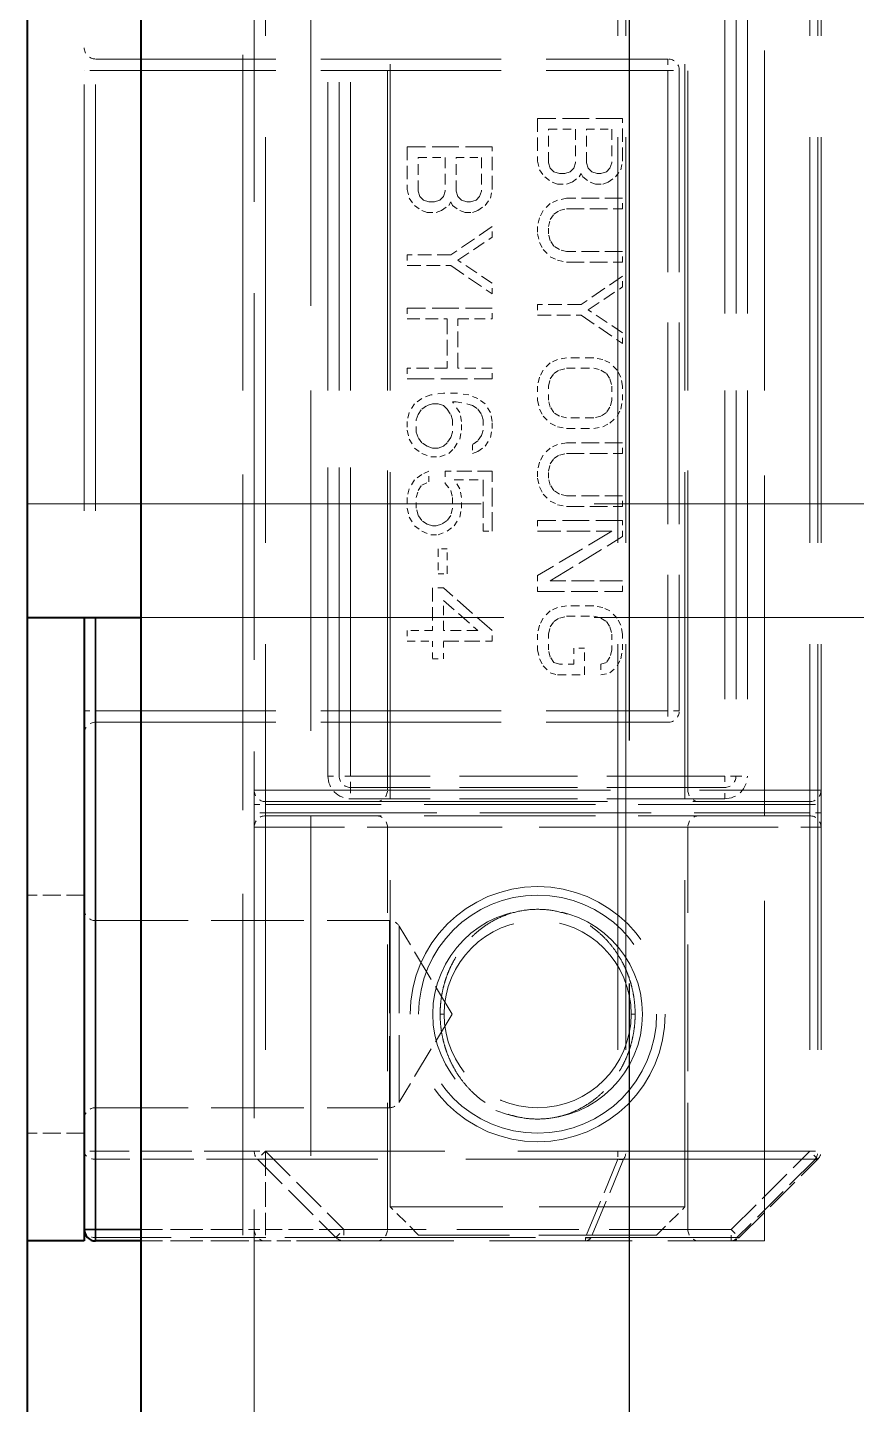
# Model space of a CAD drawing. Header units: millimetres. Extents: x 0 to 2523, y 0 to 1782.
# Drawn here: x 530.71 to 545.34, y 740.18 to 764.47 of the extents above; entities that cross this region are included whole.
import ezdxf

# ---------------------------------------------------------------- set-up
doc = ezdxf.new("R2010")
doc.units = ezdxf.units.MM
doc.header["$LTSCALE"] = 3
for name, pattern in [('CHAIN', [0.3543, 0.2362, -0.0295, 0.0591, -0.0295]), ('DASHED', [0.2067, 0.1654, -0.0413]), ('DOUBLE_DASH_CHAIN', [1.2403, 0.6614, -0.0827, 0.1654, -0.0827, 0.1654, -0.0827])]:
    doc.linetypes.add(name, pattern=pattern)
for name, color, linetype, lineweight in [('가려진 것(ISO)', 2, 'DASHED', 18), ('가려진 좁은 것(ISO)', 2, 'DASHED', 18), ('가시적인 것(ISO)', 3, 'Continuous', 40), ('가시적인 좁은 것(ISO)', 3, 'Continuous', 35), ('단면선(ISO)', 7, 'CHAIN', 25)]:
    doc.layers.add(name, color=color, linetype=linetype, lineweight=lineweight)

# ---------------------------------------------------------------- blocks, each defined once
blk = doc.blocks.new('2dTransSection3')
at = {"layer": '단면선(ISO)', "linetype": 'DOUBLE_DASH_CHAIN', "ltscale": 5.751909}
blk.add_line((180.4422, 326.2504), (180.4422, 222.6141), dxfattribs=at)

msp = doc.modelspace()

# ---------------------------------------------------------------- linework, layer by layer
at = {"layer": '가려진 것(ISO)', "ltscale": 13.035532}
msp.add_line((534.7116, 729.0669), (534.7116, 923.0669), dxfattribs=at)
at = {"layer": '가려진 것(ISO)', "ltscale": 12.094824}
for p, q in [((535.7116, 773.0669), (535.7116, 743.0669)), ((543.7116, 743.0669), (543.7116, 773.0669))]:
    msp.add_line(p, q, dxfattribs=at)
at = {"layer": '가려진 것(ISO)', "ltscale": 15.158845}
msp.add_line((531.7116, 772.8669), (531.7116, 754.0669), dxfattribs=at)
at = {"layer": '가려진 것(ISO)', "ltscale": 11.611019}
for p, q in [((537.1116, 743.6669), (537.1116, 772.4668)), ((542.3116, 743.6669), (542.3116, 772.4668))]:
    msp.add_line(p, q, dxfattribs=at)
at = {"layer": '가려진 것(ISO)', "ltscale": 14.424725}
msp.add_line((544.7116, 771.484), (544.7116, 744.6497), dxfattribs=at)
at = {"layer": '가려진 것(ISO)', "ltscale": 11.369134}
for p, q in [((537.0616, 751.0169), (537.0616, 765.1169)), ((542.3616, 751.0169), (542.3616, 765.1169))]:
    msp.add_line(p, q, dxfattribs=at)
at = {"layer": '가려진 것(ISO)', "ltscale": 10.965973}
for p, q in [((536.2116, 751.2669), (536.2116, 764.8669)), ((543.2116, 764.8669), (543.2116, 751.2669))]:
    msp.add_line(p, q, dxfattribs=at)
at = {"layer": '가려진 것(ISO)', "ltscale": 6.412379}
for p, q in [((531.9116, 763.9169), (542.0116, 763.9169)), ((531.9116, 752.2169), (542.0116, 752.2169))]:
    msp.add_line(p, q, dxfattribs=at)
at = {"layer": '가려진 것(ISO)', "ltscale": 7.174257}
msp.add_line((542.2116, 763.7169), (542.2116, 752.4169), dxfattribs=at)
at = {"layer": '가려진 것(ISO)', "ltscale": 0.476074}
for p, q in [((539.7116, 762.8669), (539.7116, 762.1169)), ((541.2116, 762.1169), (541.2116, 762.8669)), ((537.4116, 762.3669), (537.4116, 761.6169)), ((538.9116, 761.6169), (538.9116, 762.3669)), ((537.8585, 754.5856), (537.8585, 753.8356))]:
    msp.add_line(p, q, dxfattribs=at)
at = {"layer": '가려진 것(ISO)', "ltscale": 0.952248}
for p, q in [((541.2116, 762.8669), (539.7116, 762.8669)), ((538.9116, 762.3669), (537.4116, 762.3669)), ((538.9116, 759.5231), (537.4116, 759.5231)), ((537.4116, 758.2731), (538.9116, 758.2731)), ((541.2116, 755.7731), (539.7116, 755.7731)), ((539.7116, 754.5231), (541.2116, 754.5231))]:
    msp.add_line(p, q, dxfattribs=at)
at = {"layer": '가려진 것(ISO)', "ltscale": 0.376871}
for p, q in [((539.9031, 762.0856), (539.9031, 762.6794)), ((540.3819, 762.6794), (540.3819, 762.0856)), ((540.5733, 762.0856), (540.5733, 762.6794)), ((541.0202, 762.6794), (541.0202, 762.0856)), ((537.6031, 761.5856), (537.6031, 762.1794)), ((538.0819, 762.1794), (538.0819, 761.5856)), ((538.2733, 761.5856), (538.2733, 762.1794)), ((538.7202, 762.1794), (538.7202, 761.5856))]:
    msp.add_line(p, q, dxfattribs=at)
at = {"layer": '가려진 것(ISO)', "ltscale": 0.303841}
for p, q in [((539.9031, 762.6794), (540.3819, 762.6794)), ((537.6031, 762.1794), (538.0819, 762.1794)), ((540.701, 758.6481), (540.2223, 758.6481)), ((540.2223, 758.4606), (540.701, 758.4606)), ((540.701, 757.5856), (540.2223, 757.5856)), ((540.2223, 757.3981), (540.701, 757.3981)), ((540.701, 754.2731), (540.2223, 754.2731)), ((540.2223, 754.0856), (540.701, 754.0856)), ((540.0627, 753.0544), (540.5414, 753.0544))]:
    msp.add_line(p, q, dxfattribs=at)
at = {"layer": '가려진 것(ISO)', "ltscale": 0.283578}
for p, q in [((540.5733, 762.6794), (541.0202, 762.6794)), ((538.2733, 762.1794), (538.7202, 762.1794)), ((537.8585, 753.8356), (537.4116, 753.8356)), ((537.4116, 753.6481), (537.8585, 753.6481))]:
    msp.add_line(p, q, dxfattribs=at)
at = {"layer": '가려진 것(ISO)', "ltscale": 0.101151}
for p, q in [((539.7116, 762.1169), (539.7436, 761.9606)), ((541.1797, 761.9606), (541.2116, 762.1169)), ((537.4116, 761.6169), (537.4436, 761.4606)), ((538.8797, 761.4606), (538.9116, 761.6169)), ((539.7436, 761.1169), (539.7116, 760.9606)), ((539.7116, 760.8356), (539.7436, 760.6794)), ((539.7436, 758.3044), (539.7116, 758.1481)), ((541.2116, 758.1481), (541.1797, 758.3044)), ((539.7116, 757.8981), (539.7436, 757.7419)), ((541.1797, 757.7419), (541.2116, 757.8981)), ((537.4436, 757.6794), (537.4116, 757.5231)), ((538.3691, 757.5231), (538.3372, 757.6794)), ((538.9116, 757.5231), (538.8797, 757.6794)), ((538.8797, 757.2419), (538.9116, 757.3981)), ((537.4116, 757.3669), (537.4436, 757.2106)), ((538.3372, 757.2106), (538.3691, 757.3669)), ((539.7436, 756.8044), (539.7116, 756.6481)), ((539.7116, 756.5231), (539.7436, 756.3669)), ((537.4436, 756.3356), (537.4116, 756.1794)), ((538.3691, 756.1794), (538.3372, 756.3356)), ((537.4116, 755.9919), (537.4436, 755.8356)), ((538.3372, 755.8356), (538.3691, 755.9919)), ((539.7436, 753.9294), (539.7116, 753.7731)), ((541.2116, 753.7731), (541.1797, 753.9294)), ((539.7116, 753.4919), (539.7436, 753.3356)), ((541.1797, 753.3356), (541.2116, 753.4919))]:
    msp.add_line(p, q, dxfattribs=at)
at = {"layer": '가려진 것(ISO)', "ltscale": 0.062776}
for p, q in [((539.9351, 761.9919), (539.9031, 762.0856)), ((540.3819, 762.0856), (540.3499, 761.9919)), ((540.6053, 761.9919), (540.5733, 762.0856)), ((541.0202, 762.0856), (540.9882, 761.9919)), ((537.6351, 761.4919), (537.6031, 761.5856)), ((538.0819, 761.5856), (538.0499, 761.4919)), ((538.3053, 761.4919), (538.2733, 761.5856)), ((538.7202, 761.5856), (538.6882, 761.4919)), ((537.5712, 757.5544), (537.6031, 757.6481)), ((538.1776, 757.6481), (538.2095, 757.5544)), ((538.7202, 757.6481), (538.7521, 757.5544)), ((537.6031, 757.2419), (537.5712, 757.3356)), ((538.2095, 757.3356), (538.1776, 757.2419)), ((538.7521, 757.3669), (538.7202, 757.2731))]:
    msp.add_line(p, q, dxfattribs=at)
at = {"layer": '가려진 것(ISO)', "ltscale": 0.056618}
for p, q in [((539.9989, 761.9294), (539.9351, 761.9919)), ((540.3499, 761.9919), (540.2861, 761.9294)), ((540.6691, 761.9294), (540.6053, 761.9919)), ((540.9882, 761.9919), (540.9244, 761.9294)), ((537.6989, 761.4294), (537.6351, 761.4919)), ((538.0499, 761.4919), (537.9861, 761.4294)), ((538.3691, 761.4294), (538.3053, 761.4919)), ((538.6882, 761.4919), (538.6244, 761.4294)), ((538.0499, 757.8044), (538.1138, 757.7419)), ((538.1138, 757.1481), (538.0499, 757.0856))]:
    msp.add_line(p, q, dxfattribs=at)
at = {"layer": '가려진 것(ISO)', "ltscale": 0.099868}
for p, q in [((539.7436, 761.9606), (539.8393, 761.8356)), ((541.084, 761.8356), (541.1797, 761.9606)), ((537.4436, 761.4606), (537.5393, 761.3356)), ((538.784, 761.3356), (538.8797, 761.4606)), ((538.0819, 756.4294), (538.1776, 756.3044))]:
    msp.add_line(p, q, dxfattribs=at)
at = {"layer": '가려진 것(ISO)', "ltscale": 0.100459}
for p, q in [((539.8393, 761.8356), (539.967, 761.7419)), ((540.318, 761.7419), (540.4457, 761.8356)), ((540.5095, 761.8356), (540.6372, 761.7419)), ((540.9563, 761.7419), (541.084, 761.8356)), ((537.5393, 761.3356), (537.667, 761.2419)), ((538.018, 761.2419), (538.1457, 761.3356)), ((538.2095, 761.3356), (538.3372, 761.2419)), ((538.6563, 761.2419), (538.784, 761.3356)), ((537.667, 757.9294), (537.5393, 757.8356)), ((538.784, 757.8356), (538.6563, 757.9294)), ((537.5393, 757.0544), (537.667, 756.9606)), ((538.6563, 756.9919), (538.784, 757.0856)), ((537.667, 756.5856), (537.5393, 756.4919)), ((537.5393, 755.6794), (537.667, 755.5856)), ((538.1138, 755.5856), (538.2414, 755.6794))]:
    msp.add_line(p, q, dxfattribs=at)
at = {"layer": '가려진 것(ISO)', "ltscale": 0.063844}
for p, q in [((539.967, 761.7419), (540.0627, 761.7106)), ((540.0946, 761.8981), (539.9989, 761.9294)), ((540.2861, 761.9294), (540.1904, 761.8981)), ((540.2223, 761.7106), (540.318, 761.7419)), ((540.6372, 761.7419), (540.7329, 761.7106)), ((540.7648, 761.8981), (540.6691, 761.9294)), ((540.9244, 761.9294), (540.8287, 761.8981)), ((540.8606, 761.7106), (540.9563, 761.7419)), ((537.7946, 761.3981), (537.6989, 761.4294)), ((537.9861, 761.4294), (537.8904, 761.3981)), ((538.4648, 761.3981), (538.3691, 761.4294)), ((538.6244, 761.4294), (538.5287, 761.3981)), ((537.667, 761.2419), (537.7627, 761.2106)), ((537.9223, 761.2106), (538.018, 761.2419)), ((538.3372, 761.2419), (538.4329, 761.2106)), ((538.5606, 761.2106), (538.6563, 761.2419)), ((537.7627, 757.8044), (537.8585, 757.8356)), ((537.9542, 757.8356), (538.0499, 757.8044)), ((538.4648, 757.8356), (538.5606, 757.8044)), ((537.8585, 757.0544), (537.7627, 757.0856)), ((538.0499, 757.0856), (537.9542, 757.0544)), ((538.5606, 756.9606), (538.6563, 756.9919)), ((537.8585, 755.6794), (537.7627, 755.7106)), ((538.018, 755.7106), (537.9223, 755.6794)), ((540.0946, 753.2419), (539.9989, 753.2731)), ((540.9244, 753.2731), (540.8287, 753.2419))]:
    msp.add_line(p, q, dxfattribs=at)
at = {"layer": '가려진 것(ISO)', "ltscale": 0.060688}
for p, q in [((540.1904, 761.8981), (540.0946, 761.8981)), ((537.8904, 761.3981), (537.7946, 761.3981)), ((537.8585, 757.8356), (537.9542, 757.8356)), ((537.9542, 757.0544), (537.8585, 757.0544))]:
    msp.add_line(p, q, dxfattribs=at)
at = {"layer": '가려진 것(ISO)', "ltscale": 0.044455}
for p, q in [((540.4457, 761.8356), (540.4776, 761.8981)), ((540.4776, 761.8981), (540.5095, 761.8356)), ((538.1457, 761.3356), (538.1776, 761.3981)), ((538.1776, 761.3981), (538.2095, 761.3356))]:
    msp.add_line(p, q, dxfattribs=at)
at = {"layer": '가려진 것(ISO)', "ltscale": 0.040425}
for p, q in [((540.8287, 761.8981), (540.7648, 761.8981)), ((538.5287, 761.3981), (538.4648, 761.3981)), ((538.2095, 757.8669), (538.2733, 757.8669)), ((537.9223, 755.6794), (537.8585, 755.6794))]:
    msp.add_line(p, q, dxfattribs=at)
at = {"layer": '가려진 것(ISO)', "ltscale": 0.101214}
for p, q in [((540.0627, 761.7106), (540.2223, 761.7106)), ((537.7627, 761.2106), (537.9223, 761.2106)), ((537.8265, 756.8981), (537.9861, 756.8981)), ((538.7521, 755.5856), (538.9116, 755.5856)), ((538.1138, 755.2731), (537.9542, 755.2731)), ((537.9542, 754.8356), (538.1138, 754.8356))]:
    msp.add_line(p, q, dxfattribs=at)
at = {"layer": '가려진 것(ISO)', "ltscale": 0.080951}
for p, q in [((540.7329, 761.7106), (540.8606, 761.7106)), ((538.4329, 761.2106), (538.5606, 761.2106)), ((537.8265, 755.5231), (537.9542, 755.5231))]:
    msp.add_line(p, q, dxfattribs=at)
at = {"layer": '가려진 것(ISO)', "ltscale": 0.113336}
for p, q in [((539.9351, 761.3669), (539.8074, 761.2419)), ((539.8074, 760.5544), (539.9351, 760.4294)), ((539.9351, 758.5544), (539.8074, 758.4294)), ((541.1159, 758.4294), (540.9882, 758.5544)), ((539.8074, 757.6169), (539.9351, 757.4919)), ((540.9882, 757.4919), (541.1159, 757.6169)), ((539.9351, 757.0544), (539.8074, 756.9294)), ((539.8074, 756.2419), (539.9351, 756.1169)), ((539.9351, 754.1794), (539.8074, 754.0544)), ((541.1159, 754.0544), (540.9882, 754.1794)), ((539.8074, 753.2106), (539.9351, 753.0856)), ((540.9882, 753.0856), (541.1159, 753.2106))]:
    msp.add_line(p, q, dxfattribs=at)
at = {"layer": '가려진 것(ISO)', "ltscale": 0.090143}
for p, q in [((540.0627, 761.4294), (539.9351, 761.3669)), ((539.9351, 760.4294), (540.0627, 760.3669)), ((540.0627, 758.6169), (539.9351, 758.5544)), ((540.9882, 758.5544), (540.8606, 758.6169)), ((539.9351, 757.4919), (540.0627, 757.4294)), ((540.8606, 757.4294), (540.9882, 757.4919)), ((540.0627, 757.1169), (539.9351, 757.0544)), ((537.7946, 756.6481), (537.667, 756.5856)), ((537.667, 756.3981), (537.7946, 756.4606)), ((539.9351, 756.1169), (540.0627, 756.0544)), ((540.0627, 754.2419), (539.9351, 754.1794)), ((540.9882, 754.1794), (540.8606, 754.2419))]:
    msp.add_line(p, q, dxfattribs=at)
at = {"layer": '가려진 것(ISO)', "ltscale": 0.103138}
for p, q in [((540.2223, 761.4606), (540.0627, 761.4294)), ((540.0627, 760.3669), (540.2223, 760.3356)), ((540.2223, 758.6481), (540.0627, 758.6169)), ((540.8606, 758.6169), (540.701, 758.6481)), ((540.0627, 757.4294), (540.2223, 757.3981)), ((540.701, 757.3981), (540.8606, 757.4294)), ((540.2223, 757.1481), (540.0627, 757.1169)), ((540.0627, 756.0544), (540.2223, 756.0231)), ((540.2223, 754.2731), (540.0627, 754.2419)), ((540.8606, 754.2419), (540.701, 754.2731)), ((540.8287, 753.0544), (540.9882, 753.0856))]:
    msp.add_line(p, q, dxfattribs=at)
at = {"layer": '가려진 것(ISO)', "ltscale": 0.083344}
for p, q in [((540.0946, 761.2419), (540.2223, 761.2731)), ((540.2223, 760.5231), (540.0946, 760.5544)), ((540.0946, 758.4294), (540.2223, 758.4606)), ((540.701, 758.4606), (540.8287, 758.4294)), ((540.2223, 757.5856), (540.0946, 757.6169)), ((540.8287, 757.6169), (540.701, 757.5856)), ((540.0946, 756.9294), (540.2223, 756.9606)), ((540.2223, 756.2106), (540.0946, 756.2419)), ((540.0946, 754.0544), (540.2223, 754.0856)), ((540.701, 754.0856), (540.8287, 754.0544)), ((539.9351, 753.0856), (540.0627, 753.0544))]:
    msp.add_line(p, q, dxfattribs=at)
at = {"layer": '가려진 것(ISO)', "ltscale": 0.628045}
for p, q in [((541.2116, 761.4606), (540.2223, 761.4606)), ((540.2223, 761.2731), (541.2116, 761.2731)), ((541.2116, 760.5231), (540.2223, 760.5231)), ((540.2223, 760.3356), (541.2116, 760.3356)), ((541.2116, 757.1481), (540.2223, 757.1481)), ((540.2223, 756.9606), (541.2116, 756.9606)), ((541.2116, 756.2106), (540.2223, 756.2106)), ((540.2223, 756.0231), (541.2116, 756.0231))]:
    msp.add_line(p, q, dxfattribs=at)
at = {"layer": '가려진 것(ISO)', "ltscale": 0.118944}
for p, q in [((541.2116, 761.2731), (541.2116, 761.4606)), ((538.9116, 760.7731), (538.9116, 760.9606)), ((537.4116, 760.4606), (537.4116, 760.2731)), ((541.2116, 760.3356), (541.2116, 760.5231)), ((541.2116, 759.8981), (541.2116, 760.0856)), ((538.9116, 759.7731), (538.9116, 759.9606)), ((539.7116, 759.5856), (539.7116, 759.3981)), ((541.2116, 758.8981), (541.2116, 759.0856)), ((537.4116, 758.4606), (537.4116, 758.2731)), ((538.9116, 758.2731), (538.9116, 758.4606)), ((538.7521, 757.5544), (538.7521, 757.3669)), ((541.2116, 756.9606), (541.2116, 757.1481)), ((537.7946, 756.4606), (537.7946, 756.6481)), ((537.4116, 756.1794), (537.4116, 755.9919)), ((537.5712, 755.9919), (537.5712, 756.1794)), ((538.2095, 756.1794), (538.2095, 755.9919)), ((538.3691, 755.9919), (538.3691, 756.1794)), ((541.2116, 756.0231), (541.2116, 756.2106)), ((539.7116, 755.7731), (539.7116, 755.5856)), ((541.2116, 754.5231), (541.2116, 754.7106)), ((537.4116, 753.8356), (537.4116, 753.6481)), ((538.9116, 753.6481), (538.9116, 753.8356)), ((540.8287, 753.2419), (540.8287, 753.0544))]:
    msp.add_line(p, q, dxfattribs=at)
at = {"layer": '가려진 것(ISO)', "ltscale": 0.089011}
for p, q in [((539.8074, 761.2419), (539.7436, 761.1169)), ((539.7436, 760.6794), (539.8074, 760.5544)), ((539.8074, 758.4294), (539.7436, 758.3044)), ((541.1797, 758.3044), (541.1159, 758.4294)), ((539.7436, 757.7419), (539.8074, 757.6169)), ((541.1159, 757.6169), (541.1797, 757.7419)), ((539.8074, 756.9294), (539.7436, 756.8044)), ((539.8074, 754.0544), (539.7436, 753.9294)), ((541.1797, 753.9294), (541.1159, 754.0544)), ((539.7436, 753.3356), (539.8074, 753.2106)), ((541.1159, 753.2106), (541.1797, 753.3356))]:
    msp.add_line(p, q, dxfattribs=at)
at = {"layer": '가려진 것(ISO)', "ltscale": 0.081808}
for p, q in [((539.9031, 760.9606), (539.9351, 761.0856)), ((539.9351, 760.7106), (539.9031, 760.8356)), ((539.9031, 758.1481), (539.9351, 758.2731)), ((540.9882, 758.2731), (541.0202, 758.1481)), ((539.9351, 757.7731), (539.9031, 757.8981)), ((541.0202, 757.8981), (540.9882, 757.7731)), ((539.9031, 756.6481), (539.9351, 756.7731)), ((539.9351, 756.3981), (539.9031, 756.5231)), ((537.5712, 756.1794), (537.6031, 756.3044)), ((538.1776, 756.3044), (538.2095, 756.1794)), ((537.6031, 755.8669), (537.5712, 755.9919)), ((538.2095, 755.9919), (538.1776, 755.8669)), ((539.9031, 753.7731), (539.9351, 753.8981)), ((540.9882, 753.8981), (541.0202, 753.7731)), ((539.9351, 753.3669), (539.9031, 753.4919)), ((541.0202, 753.4919), (540.9882, 753.3669))]:
    msp.add_line(p, q, dxfattribs=at)
at = {"layer": '가려진 것(ISO)', "ltscale": 0.071908}
for p, q in [((539.9351, 761.0856), (539.9989, 761.1794)), ((539.9989, 760.6169), (539.9351, 760.7106)), ((539.9351, 758.2731), (539.9989, 758.3669)), ((540.9244, 758.3669), (540.9882, 758.2731)), ((537.6031, 757.6481), (537.667, 757.7419)), ((538.1138, 757.7419), (538.1776, 757.6481)), ((538.6563, 757.7419), (538.7202, 757.6481)), ((539.9989, 757.6794), (539.9351, 757.7731)), ((540.9882, 757.7731), (540.9244, 757.6794)), ((537.667, 757.1481), (537.6031, 757.2419)), ((538.1776, 757.2419), (538.1138, 757.1481)), ((538.7202, 757.2731), (538.6563, 757.1794)), ((539.9351, 756.7731), (539.9989, 756.8669)), ((537.6031, 756.3044), (537.667, 756.3981)), ((539.9989, 756.3044), (539.9351, 756.3981)), ((537.667, 755.7731), (537.6031, 755.8669)), ((538.1776, 755.8669), (538.1138, 755.7731)), ((539.9351, 753.8981), (539.9989, 753.9919)), ((540.9244, 753.9919), (540.9882, 753.8981)), ((539.9989, 753.2731), (539.9351, 753.3669)), ((540.9882, 753.3669), (540.9244, 753.2731))]:
    msp.add_line(p, q, dxfattribs=at)
at = {"layer": '가려진 것(ISO)', "ltscale": 0.072493}
for p, q in [((539.9989, 761.1794), (540.0946, 761.2419)), ((540.0946, 760.5544), (539.9989, 760.6169)), ((539.9989, 758.3669), (540.0946, 758.4294)), ((540.8287, 758.4294), (540.9244, 758.3669)), ((537.667, 757.7419), (537.7627, 757.8044)), ((538.5606, 757.8044), (538.6563, 757.7419)), ((540.0946, 757.6169), (539.9989, 757.6794)), ((540.9244, 757.6794), (540.8287, 757.6169)), ((537.7627, 757.0856), (537.667, 757.1481)), ((538.6563, 757.1794), (538.5606, 757.1169)), ((539.9989, 756.8669), (540.0946, 756.9294)), ((540.0946, 756.2419), (539.9989, 756.3044)), ((537.7627, 755.7106), (537.667, 755.7731)), ((538.1138, 755.7731), (538.018, 755.7106)), ((539.9989, 753.9919), (540.0946, 754.0544)), ((540.8287, 754.0544), (540.9244, 753.9919))]:
    msp.add_line(p, q, dxfattribs=at)
at = {"layer": '가려진 것(ISO)', "ltscale": 0.563788}
for p, q in [((538.9116, 760.9606), (538.1776, 760.4606)), ((538.1776, 760.2731), (538.9116, 759.7731)), ((541.2116, 760.0856), (540.4776, 759.5856)), ((540.4776, 759.3981), (541.2116, 758.8981))]:
    msp.add_line(p, q, dxfattribs=at)
at = {"layer": '가려진 것(ISO)', "ltscale": 0.463306}
for p, q in [((538.3053, 760.3669), (538.9116, 760.7731)), ((538.9116, 759.9606), (538.3053, 760.3669)), ((540.6053, 759.4919), (541.2116, 759.8981)), ((541.2116, 759.0856), (540.6053, 759.4919))]:
    msp.add_line(p, q, dxfattribs=at)
at = {"layer": '가려진 것(ISO)', "ltscale": 0.079262}
for p, q in [((539.7116, 760.9606), (539.7116, 760.8356)), ((539.9031, 760.8356), (539.9031, 760.9606)), ((538.9116, 757.3981), (538.9116, 757.5231)), ((539.7116, 756.6481), (539.7116, 756.5231)), ((539.9031, 756.5231), (539.9031, 756.6481))]:
    msp.add_line(p, q, dxfattribs=at)
at = {"layer": '가려진 것(ISO)', "ltscale": 0.486206}
for p, q in [((538.1776, 760.4606), (537.4116, 760.4606)), ((537.4116, 760.2731), (538.1776, 760.2731)), ((540.4776, 759.5856), (539.7116, 759.5856)), ((539.7116, 759.3981), (540.4776, 759.3981))]:
    msp.add_line(p, q, dxfattribs=at)
at = {"layer": '가려진 것(ISO)', "ltscale": 0.118943}
for p, q in [((537.4116, 759.5231), (537.4116, 759.3356)), ((538.9116, 759.3356), (538.9116, 759.5231))]:
    msp.add_line(p, q, dxfattribs=at)
at = {"layer": '가려진 것(ISO)', "ltscale": 0.44568}
for p, q in [((537.4116, 759.3356), (538.1138, 759.3356)), ((538.1138, 758.4606), (537.4116, 758.4606))]:
    msp.add_line(p, q, dxfattribs=at)
at = {"layer": '가려진 것(ISO)', "ltscale": 0.555437}
for p, q in [((538.1138, 759.3356), (538.1138, 758.4606)), ((538.3053, 758.4606), (538.3053, 759.3356))]:
    msp.add_line(p, q, dxfattribs=at)
at = {"layer": '가려진 것(ISO)', "ltscale": 0.384892}
for p, q in [((538.3053, 759.3356), (538.9116, 759.3356)), ((538.9116, 758.4606), (538.3053, 758.4606)), ((538.6563, 753.8356), (538.0499, 753.8356))]:
    msp.add_line(p, q, dxfattribs=at)
at = {"layer": '가려진 것(ISO)', "ltscale": 0.158625}
for p, q in [((539.7116, 758.1481), (539.7116, 757.8981)), ((539.9031, 757.8981), (539.9031, 758.1481)), ((541.0202, 758.1481), (541.0202, 757.8981)), ((541.2116, 757.8981), (541.2116, 758.1481))]:
    msp.add_line(p, q, dxfattribs=at)
at = {"layer": '가려진 것(ISO)', "ltscale": 0.108707}
for p, q in [((537.8265, 757.9919), (537.667, 757.9294)), ((538.6563, 757.9294), (538.4968, 757.9919)), ((537.667, 756.9606), (537.8265, 756.8981)), ((537.9861, 756.8981), (538.1457, 756.9606)), ((537.667, 755.5856), (537.8265, 755.5231)), ((537.9542, 755.5231), (538.1138, 755.5856))]:
    msp.add_line(p, q, dxfattribs=at)
at = {"layer": '가려진 것(ISO)', "ltscale": 0.14312}
for p, q in [((538.0499, 758.0231), (537.8265, 757.9919)), ((538.4968, 757.9919), (538.2733, 758.0231))]:
    msp.add_line(p, q, dxfattribs=at)
at = {"layer": '가려진 것(ISO)', "ltscale": 0.141739}
msp.add_line((538.2733, 758.0231), (538.0499, 758.0231), dxfattribs=at)
at = {"layer": '가려진 것(ISO)', "ltscale": 0.143916}
msp.add_line((538.3372, 757.6794), (538.2095, 757.8669), dxfattribs=at)
at = {"layer": '가려진 것(ISO)', "ltscale": 0.123085}
msp.add_line((538.2733, 757.8669), (538.4648, 757.8356), dxfattribs=at)
at = {"layer": '가려진 것(ISO)', "ltscale": 0.116246}
for p, q in [((537.5393, 757.8356), (537.4436, 757.6794)), ((538.8797, 757.6794), (538.784, 757.8356)), ((537.4436, 757.2106), (537.5393, 757.0544)), ((538.2414, 757.0544), (538.3372, 757.2106)), ((538.784, 757.0856), (538.8797, 757.2419)), ((537.5393, 756.4919), (537.4436, 756.3356)), ((538.3372, 756.3356), (538.2414, 756.4919)), ((537.4436, 755.8356), (537.5393, 755.6794)), ((538.2414, 755.6794), (538.3372, 755.8356))]:
    msp.add_line(p, q, dxfattribs=at)
at = {"layer": '가려진 것(ISO)', "ltscale": 0.099103}
for p, q in [((537.4116, 757.5231), (537.4116, 757.3669)), ((538.3691, 757.3669), (538.3691, 757.5231)), ((538.5606, 757.1169), (538.5606, 756.9606))]:
    msp.add_line(p, q, dxfattribs=at)
at = {"layer": '가려진 것(ISO)', "ltscale": 0.138784}
for p, q in [((537.5712, 757.3356), (537.5712, 757.5544)), ((538.2095, 757.5544), (538.2095, 757.3356)), ((538.0819, 756.6481), (538.0819, 756.4294))]:
    msp.add_line(p, q, dxfattribs=at)
at = {"layer": '가려진 것(ISO)', "ltscale": 0.084977}
msp.add_line((538.1457, 756.9606), (538.2414, 757.0544), dxfattribs=at)
at = {"layer": '가려진 것(ISO)', "ltscale": 0.526731}
msp.add_line((538.9116, 756.6481), (538.0819, 756.6481), dxfattribs=at)
at = {"layer": '가려진 것(ISO)', "ltscale": 0.67448}
msp.add_line((538.9116, 755.5856), (538.9116, 756.6481), dxfattribs=at)
at = {"layer": '가려진 것(ISO)', "ltscale": 0.324104}
msp.add_line((538.2414, 756.4919), (538.7521, 756.4919), dxfattribs=at)
at = {"layer": '가려진 것(ISO)', "ltscale": 0.575277}
msp.add_line((538.7521, 756.4919), (538.7521, 755.5856), dxfattribs=at)
at = {"layer": '가려진 것(ISO)', "ltscale": 0.08901}
msp.add_line((539.7436, 756.3669), (539.8074, 756.2419), dxfattribs=at)
at = {"layer": '가려진 것(ISO)', "ltscale": 16.126431}
msp.add_line((530.7116, 756.0669), (550.7116, 756.0669), dxfattribs=at)
at = {"layer": '가려진 것(ISO)', "ltscale": 0.178465}
for p, q in [((541.2116, 755.4919), (541.2116, 755.7731)), ((539.7116, 754.8044), (539.7116, 754.5231)), ((539.7116, 753.7731), (539.7116, 753.4919)), ((539.9031, 753.4919), (539.9031, 753.7731)), ((541.0202, 753.7731), (541.0202, 753.4919)), ((541.2116, 753.4919), (541.2116, 753.7731)), ((540.3499, 753.5231), (540.3499, 753.2419))]:
    msp.add_line(p, q, dxfattribs=at)
at = {"layer": '가려진 것(ISO)', "ltscale": 0.830672}
msp.add_line((539.7116, 755.5856), (541.0202, 755.5856), dxfattribs=at)
at = {"layer": '가려진 것(ISO)', "ltscale": 0.967481}
msp.add_line((541.0202, 755.5856), (539.7116, 754.8044), dxfattribs=at)
at = {"layer": '가려진 것(ISO)', "ltscale": 0.95014}
msp.add_line((539.9351, 754.7106), (541.2116, 755.4919), dxfattribs=at)
at = {"layer": '가려진 것(ISO)', "ltscale": 0.277669}
for p, q in [((537.9542, 755.2731), (537.9542, 754.8356)), ((538.1138, 754.8356), (538.1138, 755.2731))]:
    msp.add_line(p, q, dxfattribs=at)
at = {"layer": '가려진 것(ISO)', "ltscale": 0.810409}
msp.add_line((541.2116, 754.7106), (539.9351, 754.7106), dxfattribs=at)
at = {"layer": '가려진 것(ISO)', "ltscale": 0.121476}
for p, q in [((538.0499, 754.5856), (537.8585, 754.5856)), ((540.5414, 753.5231), (540.3499, 753.5231)), ((537.8585, 753.3356), (538.0499, 753.3356))]:
    msp.add_line(p, q, dxfattribs=at)
at = {"layer": '가려진 것(ISO)', "ltscale": 0.725195}
msp.add_line((538.9116, 753.8356), (538.0499, 754.5856), dxfattribs=at)
at = {"layer": '가려진 것(ISO)', "ltscale": 0.511743}
msp.add_line((538.0499, 754.3669), (538.6563, 753.8356), dxfattribs=at)
at = {"layer": '가려진 것(ISO)', "ltscale": 0.33719}
msp.add_line((538.0499, 753.8356), (538.0499, 754.3669), dxfattribs=at)
at = {"layer": '가려진 것(ISO)', "ltscale": 12.901145}
msp.add_line((532.7116, 754.0669), (548.7116, 754.0669), dxfattribs=at)
at = {"layer": '가려진 것(ISO)', "ltscale": 0.198306}
for p, q in [((537.8585, 753.6481), (537.8585, 753.3356)), ((538.0499, 753.3356), (538.0499, 753.6481))]:
    msp.add_line(p, q, dxfattribs=at)
at = {"layer": '가려진 것(ISO)', "ltscale": 0.546994}
msp.add_line((538.0499, 753.6481), (538.9116, 753.6481), dxfattribs=at)
at = {"layer": '가려진 것(ISO)', "ltscale": 0.297509}
msp.add_line((540.5414, 753.0544), (540.5414, 753.5231), dxfattribs=at)
at = {"layer": '가려진 것(ISO)', "ltscale": 0.162002}
msp.add_line((540.3499, 753.2419), (540.0946, 753.2419), dxfattribs=at)
at = {"layer": '가려진 것(ISO)', "ltscale": 4.190233}
msp.add_line((543.0116, 751.0669), (536.4116, 751.0669), dxfattribs=at)
at = {"layer": '가려진 것(ISO)', "ltscale": 12.159042}
msp.add_line((534.9116, 750.8169), (544.5116, 750.8169), dxfattribs=at)
at = {"layer": '가려진 것(ISO)', "ltscale": 6.094929}
msp.add_line((544.5116, 750.5669), (534.9116, 750.5669), dxfattribs=at)
at = {"layer": '가려진 것(ISO)', "ltscale": 4.507682}
for p, q in [((537.0616, 743.2669), (537.0616, 750.3669)), ((542.3616, 743.2669), (542.3616, 750.3669))]:
    msp.add_line(p, q, dxfattribs=at)
at = {"layer": '가려진 것(ISO)', "ltscale": 0.634799}
for p, q in [((531.7116, 749.1669), (530.7116, 749.1669)), ((531.7116, 744.9669), (530.7116, 744.9669))]:
    msp.add_line(p, q, dxfattribs=at)
at = {"layer": '가려진 것(ISO)', "ltscale": 3.293022}
for p, q in [((531.9116, 748.7169), (537.0985, 748.7169)), ((531.9116, 745.4169), (537.0985, 745.4169))]:
    msp.add_line(p, q, dxfattribs=at)
at = {"layer": '가려진 것(ISO)', "ltscale": 1.150204}
for q in [(537.2699, 748.6199), (537.2699, 745.5139)]:
    msp.add_line((538.2031, 747.0669), q, dxfattribs=at)
at = {"layer": '가려진 것(ISO)', "ltscale": 1.241531}
msp.add_line((534.7702, 744.5083), (536.1531, 743.1254), dxfattribs=at)
at = {"layer": '가려진 것(ISO)', "ltscale": 1.24153}
msp.add_line((543.2702, 743.1254), (544.6531, 744.5083), dxfattribs=at)
at = {"layer": '가려진 것(ISO)', "ltscale": 5.185843}
msp.add_line((542.3116, 743.6669), (537.1116, 743.6669), dxfattribs=at)
at = {"layer": '가려진 것(ISO)', "ltscale": 0.448853}
for p, q in [((537.6117, 743.1669), (537.1116, 743.6669)), ((541.8116, 743.1669), (542.3116, 743.6669))]:
    msp.add_line(p, q, dxfattribs=at)
at = {"layer": '가려진 것(ISO)', "ltscale": 1.142718}
msp.add_line((534.5116, 743.0669), (532.7116, 743.0669), dxfattribs=at)
at = {"layer": '가려진 것(ISO)', "ltscale": 0.398819}
msp.add_line((534.9116, 743.0669), (534.5116, 743.0669), dxfattribs=at)
at = {"layer": '가려진 것(ISO)', "ltscale": 0.507819}
msp.add_line((535.7116, 743.0669), (534.9116, 743.0669), dxfattribs=at)
at = {"layer": '가려진 것(ISO)', "ltscale": 5.079091}
msp.add_line((535.7116, 743.0669), (543.7116, 743.0669), dxfattribs=at)
at = {"layer": '가려진 것(ISO)', "ltscale": 4.188524}
msp.add_line((541.8116, 743.1669), (537.6117, 743.1669), dxfattribs=at)
at = {"layer": '가려진 것(ISO)', "ltscale": 11.399102}
msp.add_circle((539.7116, 747.0669), 2.25, dxfattribs=at)
at = {"layer": '가려진 것(ISO)', "ltscale": 10.639162}
msp.add_circle((539.7116, 747.0669), 2.1, dxfattribs=at)
at = {"layer": '가려진 것(ISO)', "ltscale": 6.582059}
msp.add_circle((539.7116, 747.0669), 1.65, dxfattribs=at)
at = {"layer": '가려진 것(ISO)', "ltscale": 0.199359}
for centre, start, end in [((531.9116, 764.1169), 180, 270), ((542.0116, 763.7169), 0, 90), ((542.0116, 752.4169), 270, 0), ((531.9116, 752.0169), 90, 180), ((536.4116, 751.2669), 180, 270), ((543.0116, 751.2669), 270, 0), ((534.9116, 751.0169), 180, 270), ((536.8616, 751.0169), 270, 0), ((542.5616, 751.0169), 180, 270), ((544.5116, 751.0169), 270, 0), ((534.9116, 750.3669), 90, 180), ((536.8616, 750.3669), 0, 90), ((542.5616, 750.3669), 90, 180), ((544.5116, 750.3669), 0, 90), ((531.9116, 748.9169), 180, 270), ((531.9116, 745.2169), 90, 180), ((534.9116, 743.2669), 180, 270), ((536.8616, 743.2669), 270, 0), ((542.5616, 743.2669), 180, 270)]:
    msp.add_arc(centre, 0.2, start, end, dxfattribs=at)
at = {"layer": '가려진 것(ISO)', "ltscale": 0.130657}
for centre, start, end in [((537.0985, 748.5169), 31, 90), ((537.0985, 745.6169), 270, 329)]:
    msp.add_arc(centre, 0.2, start, end, dxfattribs=at)
at = {"layer": '가려진 것(ISO)', "ltscale": 0.09963}
for centre, start, end in [((534.9116, 744.6497), 180, 224.99997), ((544.5116, 744.6497), 315.00002, 0), ((536.2945, 743.2669), 225.00001, 270.00002), ((543.1288, 743.2669), 269.99998, 314.99999)]:
    msp.add_arc(centre, 0.2, start, end, dxfattribs=at)
at = {"layer": '가려진 좁은 것(ISO)', "ltscale": 15.158845}
msp.add_line((531.9116, 772.8669), (531.9116, 754.0669), dxfattribs=at)
at = {"layer": '가려진 좁은 것(ISO)', "ltscale": 11.933559}
msp.add_line((534.5116, 743.2669), (534.5116, 772.8669), dxfattribs=at)
at = {"layer": '가려진 좁은 것(ISO)', "ltscale": 14.424725}
for p, q in [((534.9116, 771.484), (534.9116, 744.6497)), ((541.1288, 771.484), (541.1288, 744.6497)), ((541.2702, 771.484), (541.2702, 744.6497)), ((544.5116, 771.484), (544.5116, 744.6497)), ((544.6531, 771.484), (544.6531, 744.6497))]:
    msp.add_line(p, q, dxfattribs=at)
at = {"layer": '가려진 좁은 것(ISO)', "ltscale": 10.965973}
for p, q in [((536.0116, 751.2669), (536.0116, 764.8669)), ((536.4116, 751.2669), (536.4116, 764.8669)), ((543.0116, 764.8669), (543.0116, 751.2669)), ((543.4116, 764.8669), (543.4116, 751.2669))]:
    msp.add_line(p, q, dxfattribs=at)
at = {"layer": '가려진 좁은 것(ISO)', "ltscale": 0.199359}
for p, q in [((531.9116, 763.7169), (531.7116, 763.7169)), ((542.0116, 763.9169), (542.0116, 763.7169)), ((542.0116, 763.7169), (542.2116, 763.7169)), ((531.7116, 752.4169), (531.9116, 752.4169)), ((542.0116, 752.4169), (542.0116, 752.2169)), ((542.2116, 752.4169), (542.0116, 752.4169)), ((536.0116, 751.2669), (536.2116, 751.2669)), ((536.4116, 751.2669), (536.2116, 751.2669)), ((536.4116, 751.0669), (536.4116, 751.2669)), ((536.4116, 751.0669), (536.4116, 750.8669)), ((543.2116, 751.2669), (543.0116, 751.2669)), ((543.0116, 751.2669), (543.0116, 751.0669)), ((543.0116, 750.8669), (543.0116, 751.0669)), ((543.2116, 751.2669), (543.4116, 751.2669)), ((534.7116, 750.7669), (534.9116, 750.7669)), ((534.9116, 750.6169), (534.7116, 750.6169)), ((544.5116, 750.7669), (544.7116, 750.7669)), ((544.7116, 750.6169), (544.5116, 750.6169)), ((531.9116, 744.6497), (531.7116, 744.6497)), ((534.7116, 744.6497), (534.9116, 744.6497)), ((534.9116, 744.6497), (534.7702, 744.5083)), ((544.6531, 744.5083), (544.5116, 744.6497)), ((544.5116, 744.6497), (544.7116, 744.6497)), ((534.7116, 743.2669), (534.5116, 743.2669)), ((534.5116, 743.2669), (534.5116, 743.0669)), ((534.7116, 743.2669), (534.9116, 743.2669)), ((534.9116, 743.2669), (534.9116, 743.0669)), ((536.1531, 743.1254), (536.2945, 743.2669)), ((536.2945, 743.2669), (536.2945, 743.0669)), ((543.1288, 743.0669), (543.1288, 743.2669)), ((543.1288, 743.2669), (543.2702, 743.1254))]:
    msp.add_line(p, q, dxfattribs=at)
at = {"layer": '가려진 좁은 것(ISO)', "ltscale": 6.412379}
for p, q in [((531.9116, 763.7169), (542.0116, 763.7169)), ((531.9116, 752.4169), (542.0116, 752.4169))]:
    msp.add_line(p, q, dxfattribs=at)
at = {"layer": '가려진 좁은 것(ISO)', "ltscale": 7.174257}
msp.add_line((542.0116, 763.7169), (542.0116, 752.4169), dxfattribs=at)
at = {"layer": '가려진 좁은 것(ISO)', "ltscale": 4.190233}
for p, q in [((543.0116, 751.2669), (536.4116, 751.2669)), ((543.0116, 750.8669), (536.4116, 750.8669))]:
    msp.add_line(p, q, dxfattribs=at)
at = {"layer": '가려진 좁은 것(ISO)', "ltscale": 12.665669}
msp.add_line((534.7116, 751.0169), (544.7116, 751.0169), dxfattribs=at)
at = {"layer": '가려진 좁은 것(ISO)', "ltscale": 6.094929}
for p, q in [((544.5116, 750.7669), (534.9116, 750.7669)), ((534.9116, 750.6169), (544.5116, 750.6169))]:
    msp.add_line(p, q, dxfattribs=at)
at = {"layer": '가려진 좁은 것(ISO)', "ltscale": 3.21311}
for p, q in [((534.7116, 750.3669), (537.0616, 750.3669)), ((542.3616, 750.3669), (544.7116, 750.3669))]:
    msp.add_line(p, q, dxfattribs=at)
at = {"layer": '가려진 좁은 것(ISO)', "ltscale": 5.285573}
msp.add_line((542.3616, 750.3669), (537.0616, 750.3669), dxfattribs=at)
at = {"layer": '가려진 좁은 것(ISO)', "ltscale": 3.290979}
msp.add_line((537.0985, 748.7169), (537.0985, 745.4169), dxfattribs=at)
at = {"layer": '가려진 좁은 것(ISO)', "ltscale": 3.097519}
msp.add_line((537.2699, 748.6199), (537.2699, 745.5139), dxfattribs=at)
at = {"layer": '가려진 좁은 것(ISO)', "ltscale": 1.777617}
msp.add_line((534.7116, 744.6497), (531.9116, 744.6497), dxfattribs=at)
at = {"layer": '가려진 좁은 것(ISO)', "ltscale": 1.814808}
msp.add_line((534.7702, 744.5083), (531.9116, 744.5083), dxfattribs=at)
at = {"layer": '가려진 좁은 것(ISO)', "ltscale": 12.517282}
msp.add_line((544.6531, 744.5083), (534.7702, 744.5083), dxfattribs=at)
at = {"layer": '가려진 좁은 것(ISO)', "ltscale": 0.877865}
for p in [(534.9116, 744.6497), (536.2945, 743.2669)]:
    msp.add_line(p, (534.9116, 743.2669), dxfattribs=at)
at = {"layer": '가려진 좁은 것(ISO)', "ltscale": 1.24153}
for p, q in [((534.9116, 744.6497), (536.2945, 743.2669)), ((543.1288, 743.2669), (544.5116, 744.6497))]:
    msp.add_line(p, q, dxfattribs=at)
at = {"layer": '가려진 좁은 것(ISO)', "ltscale": 10.377377}
msp.add_line((544.5116, 744.6497), (534.9116, 744.6497), dxfattribs=at)
at = {"layer": '가려진 좁은 것(ISO)', "ltscale": 1.293692}
for p, q in [((541.1288, 744.5083), (540.556, 743.1254)), ((541.2288, 744.5083), (540.656, 743.1254)), ((544.6116, 744.5083), (543.2288, 743.1254))]:
    msp.add_line(p, q, dxfattribs=at)
at = {"layer": '가려진 좁은 것(ISO)', "ltscale": 0.09963}
for p, q in [((541.1288, 744.6497), (541.1288, 744.5083)), ((540.556, 743.0669), (540.556, 743.1254))]:
    msp.add_line(p, q, dxfattribs=at)
at = {"layer": '가려진 좁은 것(ISO)', "ltscale": 2.692774}
msp.add_line((531.9116, 743.1254), (536.1531, 743.1254), dxfattribs=at)
at = {"layer": '가려진 좁은 것(ISO)', "ltscale": 1.142718}
msp.add_line((534.5116, 743.2669), (532.7116, 743.2669), dxfattribs=at)
at = {"layer": '가려진 좁은 것(ISO)', "ltscale": 7.097816}
msp.add_line((536.1531, 743.1254), (543.2702, 743.1254), dxfattribs=at)
at = {"layer": '가려진 좁은 것(ISO)', "ltscale": 4.338999}
msp.add_line((543.1288, 743.2669), (536.2945, 743.2669), dxfattribs=at)
at = {"layer": '가려진 좁은 것(ISO)', "ltscale": 7.379896}
msp.add_circle((539.7116, 747.0669), 1.85, dxfattribs=at)
at = {"layer": '가려진 좁은 것(ISO)', "ltscale": 0.398819}
for centre, start, end in [((536.4116, 751.2669), 180, 270), ((543.0116, 751.2669), 270, 0)]:
    msp.add_arc(centre, 0.4, start, end, dxfattribs=at)
at = {"layer": '가려진 좁은 것(ISO)', "ltscale": 0.109657}
for centre, major_axis, start_param, end_param in [((537.8616, 747.0669), (0.2, 0), 5.4189927, 6.2834868), ((541.5616, 747.0669), (-0.2, 0), 5.4188045, 6.2831696)]:
    msp.add_ellipse(centre, major_axis=major_axis, ratio=0.00001, start_param=start_param, end_param=end_param, dxfattribs=at)
at = {"layer": '가려진 좁은 것(ISO)', "ltscale": 0.199359}
for centre in [(531.9116, 744.6497), (531.9116, 743.2669)]:
    msp.add_ellipse(centre, major_axis=(-0.2, 0), ratio=0.7071068, start_param=0, end_param=1.5707963, dxfattribs=at)
at = {"layer": '가려진 좁은 것(ISO)', "ltscale": 0.069489}
for centre, major_axis, ratio, start_param, end_param in [((541.1288, 744.6497), (0.1848, -0.0765), 0.6785983, 4.9864032, 5.5344316), ((544.5116, 744.6497), (0.1414, -0.1414), 0.2810846, 5.7351569, 6.2831853), ((540.556, 743.2669), (0.1848, -0.0765), 0.6785983, 4.9864032, 5.5344316), ((543.1288, 743.2669), (0.1414, -0.1414), 0.2810846, 5.7351569, 6.2831853)]:
    msp.add_ellipse(centre, major_axis=major_axis, ratio=ratio, start_param=start_param, end_param=end_param, dxfattribs=at)
at = {"layer": '가려진 좁은 것(ISO)', "ltscale": 0.09963}
for centre, major_axis, start_param, end_param in [((541.1288, 744.6497), (0, 0.2), 3.9269908, 4.712389), ((544.5116, 744.6497), (0, -0.2), 0.7853982, 1.5707963), ((540.556, 743.2669), (0, -0.2), 0, 0.7853982), ((543.1288, 743.2669), (0, -0.2), 0, 0.7853982)]:
    msp.add_ellipse(centre, major_axis=major_axis, ratio=0.7071068, start_param=start_param, end_param=end_param, dxfattribs=at)
at = {"layer": '가려진 좁은 것(ISO)', "ltscale": 3.67114}
for points in [[(541.4318, 747.0669), (541.4318, 747.117), (541.4299, 747.1675), (541.426, 747.2187), (541.4221, 747.2699), (541.4161, 747.3218), (541.408, 747.3734), (541.4, 747.425), (541.3898, 747.4763), (541.378, 747.526), (541.3662, 747.5757), (541.3527, 747.6237), (541.3379, 747.6697), (541.3232, 747.7158), (541.3072, 747.7599), (541.2891, 747.8046), (541.271, 747.8493), (541.2508, 747.8947), (541.2273, 747.9418), (541.2038, 747.9889), (541.1769, 748.0378), (541.1466, 748.0871), (541.1162, 748.1365), (541.0824, 748.1864), (541.0441, 748.2368), (541.0059, 748.2873), (540.9631, 748.3382), (540.9148, 748.3891), (540.8664, 748.44), (540.8124, 748.4908), (540.7514, 748.5406), (540.6905, 748.5904), (540.6226, 748.6391), (540.5455, 748.685), (540.4684, 748.7309), (540.3821, 748.774), (540.2879, 748.81), (540.1937, 748.8459), (540.0915, 748.8747), (539.9873, 748.8929), (539.8831, 748.9112), (539.7768, 748.919), (539.671, 748.9163), (539.5651, 748.9136), (539.4597, 748.9004), (539.3577, 748.8773), (539.2556, 748.8541), (539.1571, 748.821), (539.0678, 748.7824), (538.9785, 748.7437), (538.8984, 748.6995), (538.8267, 748.6533), (538.755, 748.607), (538.6918, 748.5587), (538.6349, 748.5096), (538.5781, 748.4605), (538.5275, 748.4106), (538.4823, 748.3608), (538.437, 748.3111), (538.3969, 748.2615), (538.3609, 748.2124), (538.3249, 748.1633), (538.293, 748.1148), (538.2644, 748.0668), (538.2358, 748.0188), (538.2104, 747.9714), (538.1882, 747.926), (538.1661, 747.8806), (538.1471, 747.8373), (538.1298, 747.7937), (538.1125, 747.7502), (538.0969, 747.7065), (538.0825, 747.6606), (538.068, 747.6146), (538.0547, 747.5664), (538.0432, 747.5171), (538.0317, 747.4678), (538.022, 747.4174), (538.0142, 747.3669), (538.0065, 747.3163), (538.0008, 747.2655), (537.997, 747.2154), (537.9933, 747.1653), (537.9915, 747.1159), (537.9915, 747.0669)], [(537.9915, 747.0669), (537.9915, 747.0168), (537.9933, 746.9663), (537.9973, 746.9152), (538.0012, 746.8641), (538.0071, 746.8122), (538.0152, 746.7607), (538.0232, 746.7091), (538.0334, 746.6579), (538.0452, 746.6082), (538.057, 746.5586), (538.0705, 746.5106), (538.0852, 746.4646), (538.0999, 746.4186), (538.1158, 746.3746), (538.1338, 746.3299), (538.1519, 746.2852), (538.1721, 746.2399), (538.1955, 746.1929), (538.219, 746.1458), (538.2458, 746.097), (538.2761, 746.0477), (538.3063, 745.9983), (538.3401, 745.9484), (538.3783, 745.8981), (538.4164, 745.8477), (538.459, 745.7968), (538.5073, 745.746), (538.5555, 745.6951), (538.6094, 745.6442), (538.6702, 745.5945), (538.731, 745.5447), (538.7987, 745.496), (538.8756, 745.4501), (538.9524, 745.4041), (539.0385, 745.3609), (539.1325, 745.3249), (539.2265, 745.2888), (539.3286, 745.2598), (539.4328, 745.2413), (539.537, 745.2228), (539.6433, 745.2148), (539.7492, 745.2173), (539.855, 745.2198), (539.9605, 745.2328), (540.0626, 745.2558), (540.1647, 745.2787), (540.2634, 745.3117), (540.3529, 745.3502), (540.4424, 745.3888), (540.5228, 745.433), (540.5946, 745.4792), (540.6665, 745.5254), (540.7299, 745.5737), (540.7869, 745.6228), (540.8439, 745.672), (540.8946, 745.7219), (540.94, 745.7717), (540.9854, 745.8215), (541.0255, 745.8712), (541.0616, 745.9203), (541.0977, 745.9694), (541.1296, 746.018), (541.1583, 746.066), (541.187, 746.114), (541.2125, 746.1615), (541.2347, 746.2069), (541.2569, 746.2524), (541.2759, 746.2958), (541.2932, 746.3393), (541.3105, 746.3829), (541.3262, 746.4266), (541.3407, 746.4726), (541.3551, 746.5186), (541.3685, 746.5668), (541.38, 746.6162), (541.3915, 746.6655), (541.4013, 746.7159), (541.409, 746.7666), (541.4167, 746.8172), (541.4225, 746.868), (541.4263, 746.9182), (541.43, 746.9684), (541.4318, 747.0178), (541.4318, 747.0669)]]:
    msp.add_open_spline(points, degree=3, knots=[0, 0, 0, 0, 0.0357143, 0.0357143, 0.0357143, 0.0714286, 0.0714286, 0.0714286, 0.1071429, 0.1071429, 0.1071429, 0.1428571, 0.1428571, 0.1428571, 0.1785714, 0.1785714, 0.1785714, 0.2142857, 0.2142857, 0.2142857, 0.25, 0.25, 0.25, 0.2857143, 0.2857143, 0.2857143, 0.3214286, 0.3214286, 0.3214286, 0.3571429, 0.3571429, 0.3571429, 0.3928571, 0.3928571, 0.3928571, 0.4285714, 0.4285714, 0.4285714, 0.4642857, 0.4642857, 0.4642857, 0.5, 0.5, 0.5, 0.5357143, 0.5357143, 0.5357143, 0.5714286, 0.5714286, 0.5714286, 0.6071429, 0.6071429, 0.6071429, 0.6428571, 0.6428571, 0.6428571, 0.6785714, 0.6785714, 0.6785714, 0.7142857, 0.7142857, 0.7142857, 0.75, 0.75, 0.75, 0.7857143, 0.7857143, 0.7857143, 0.8214286, 0.8214286, 0.8214286, 0.8571429, 0.8571429, 0.8571429, 0.8928571, 0.8928571, 0.8928571, 0.9285714, 0.9285714, 0.9285714, 0.9642857, 0.9642857, 0.9642857, 1, 1, 1, 1], dxfattribs=at)
at = {"layer": '가시적인 것(ISO)'}
for p, q in [((530.7116, 551.0669), (530.7116, 1101.0669)), ((532.7116, 925.0669), (532.7116, 727.0669)), ((530.7116, 754.0669), (532.7116, 754.0669)), ((531.7116, 754.0669), (531.7116, 743.2669)), ((531.7116, 743.0669), (530.7116, 743.0669)), ((531.7116, 743.2669), (531.7116, 743.0669)), ((532.7116, 743.0669), (531.9116, 743.0669))]:
    msp.add_line(p, q, dxfattribs=at)
msp.add_arc((531.9116, 743.2669), 0.2, 180, 270, dxfattribs=at)
at = {"layer": '가시적인 좁은 것(ISO)'}
for p, q in [((531.9116, 754.0669), (531.9116, 743.2669)), ((531.7116, 743.2669), (531.9116, 743.2669)), ((532.7116, 743.2669), (531.9116, 743.2669)), ((531.9116, 743.2669), (531.9116, 743.0669))]:
    msp.add_line(p, q, dxfattribs=at)

# ---------------------------------------------------------------- block references
at = {"layer": '단면선(ISO)', "xscale": 3, "yscale": 3, "zscale": 3}
msp.add_blockref('2dTransSection3', (0, 0), dxfattribs=at)

doc.saveas('drawing.dxf')
